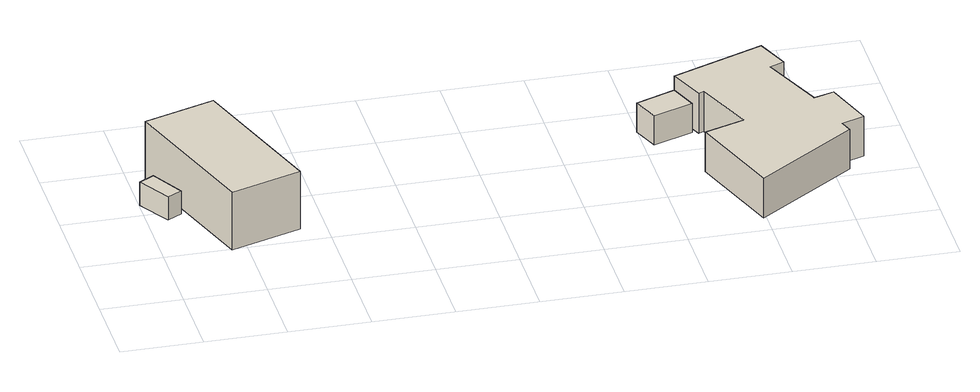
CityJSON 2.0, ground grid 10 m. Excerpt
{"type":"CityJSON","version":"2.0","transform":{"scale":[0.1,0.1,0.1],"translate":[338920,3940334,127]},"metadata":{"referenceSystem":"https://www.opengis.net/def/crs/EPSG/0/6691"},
"CityObjects":{
"building1":{"type":"Building","attributes":{"measuredHeight":3.4,"BuildingIDAttribute.prefecture":"14","BuildingIDAttribute.city":"14151","BuildingDetailAttribute.surveyYear":2015},"geometry":[{"type":"Solid","lod":"1","boundaries":[[[[0,1,2,3]],[[2,4,5,3]],[[1,6,4,2]],[[0,7,6,1]],[[3,5,7,0]],[[4,6,7,5]]]]}]},
"building2":{"type":"Building","attributes":{"usage":"441","measuredHeight":8.3,"storeysAboveGround":1,"BuildingIDAttribute.prefecture":"14","BuildingIDAttribute.city":"14151","BuildingDetailAttribute.totalFloorArea":126.16,"BuildingDetailAttribute.buildingFootprintArea":126.16,"BuildingDetailAttribute.buildingStructureType":"610","BuildingDetailAttribute.buildingStructureOrgType":"2","BuildingDetailAttribute.orgUsage":"160","BuildingDetailAttribute.surveyYear":2015},"geometry":[{"type":"Solid","lod":"1","boundaries":[[[[8,9,10,11]],[[10,12,13,11]],[[9,14,12,10]],[[8,15,14,9]],[[11,13,15,8]],[[12,14,15,13]]]]}]},
"building3":{"type":"Building","attributes":{"measuredHeight":4.5,"BuildingIDAttribute.prefecture":"14","BuildingIDAttribute.city":"14151","BuildingDetailAttribute.surveyYear":2015},"geometry":[{"type":"Solid","lod":"1","boundaries":[[[[16,17,18,19]],[[18,20,21,19]],[[17,22,20,18]],[[16,23,22,17]],[[19,21,23,16]],[[20,22,23,21]]]]}]},
"building4":{"type":"Building","attributes":{"usage":"441","measuredHeight":6.2,"storeysAboveGround":1,"BuildingIDAttribute.prefecture":"14","BuildingIDAttribute.city":"14151","BuildingDetailAttribute.totalFloorArea":138.93,"BuildingDetailAttribute.buildingFootprintArea":138.93,"BuildingDetailAttribute.buildingStructureType":"601","BuildingDetailAttribute.buildingStructureOrgType":"1","BuildingDetailAttribute.orgUsage":"160","BuildingDetailAttribute.surveyYear":2015},"geometry":[{"type":"Solid","lod":"1","boundaries":[[[[24,25,26,27,28,29,30,31,32,33,34,35,36,37]],[[36,38,39,37]],[[35,40,38,36]],[[34,41,40,35]],[[33,42,41,34]],[[32,43,42,33]],[[31,44,43,32]],[[30,45,44,31]],[[29,46,45,30]],[[28,47,46,29]],[[27,48,47,28]],[[26,49,48,27]],[[25,50,49,26]],[[24,51,50,25]],[[37,39,51,24]],[[38,40,41,42,43,44,45,46,47,48,49,50,51,39]]]]}]}
},
"vertices":[
[42,189,5],[24,179,5],[0,220,5],[19,231,5],[0,220,36],[19,231,36],[24,179,36],[42,189,36],
[21,281,3],[109,310,3],[169,127,3],[81,98,3],[169,127,80],[81,98,80],[109,310,80],[21,281,80],
[608,202,14],[595,236,14],[644,255,14],[657,220,14],[644,255,53],[657,220,53],[595,236,53],[608,202,53],
[692,9,14],[651,129,14],[701,146,14],[671,220,14],[664,217,14],[646,263,14],[760,308,14],[777,265,14],[759,258,14],[792,177,14],[817,185,14],[838,122,14],[810,112,14],[815,96,14],[810,112,67],[815,96,67],[838,122,67],[817,185,67],[792,177,67],[759,258,67],[777,265,67],[760,308,67],[646,263,67],[664,217,67],[671,220,67],[701,146,67],[651,129,67],[692,9,67]
]}
